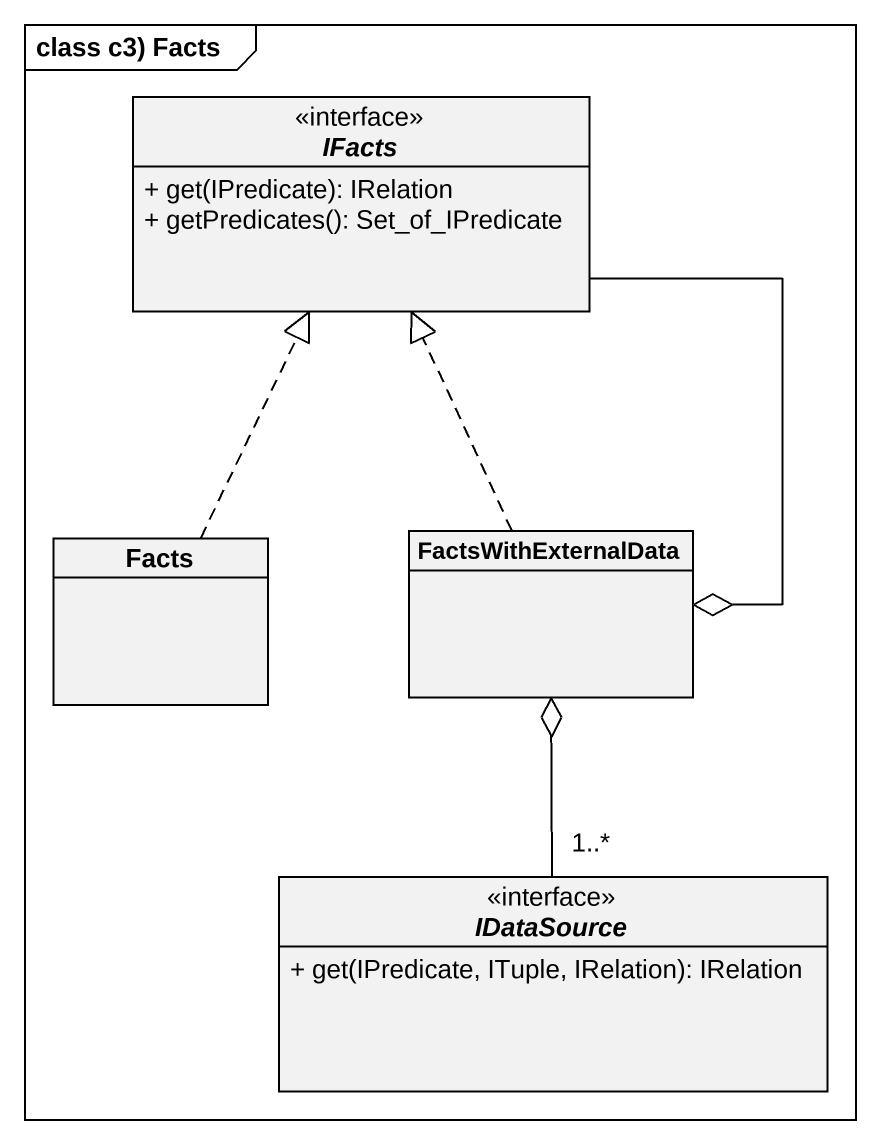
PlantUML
@startuml
mainframe class c3) Facts
hide circle
hide empty members
skinparam classAttributeIconSize 0
interface IFacts <<interface>> {
  + get(IPredicate): IRelation
  + getPredicates(): Set_of_IPredicate
}
class Facts
class FactsWithExternalData
interface IDataSource <<interface>> {
  + get(IPredicate, ITuple, IRelation): IRelation
}
IFacts --o FactsWithExternalData
Facts .up.|> IFacts
FactsWithExternalData .up.|> IFacts
IDataSource "1..*" -up-o FactsWithExternalData
@enduml
